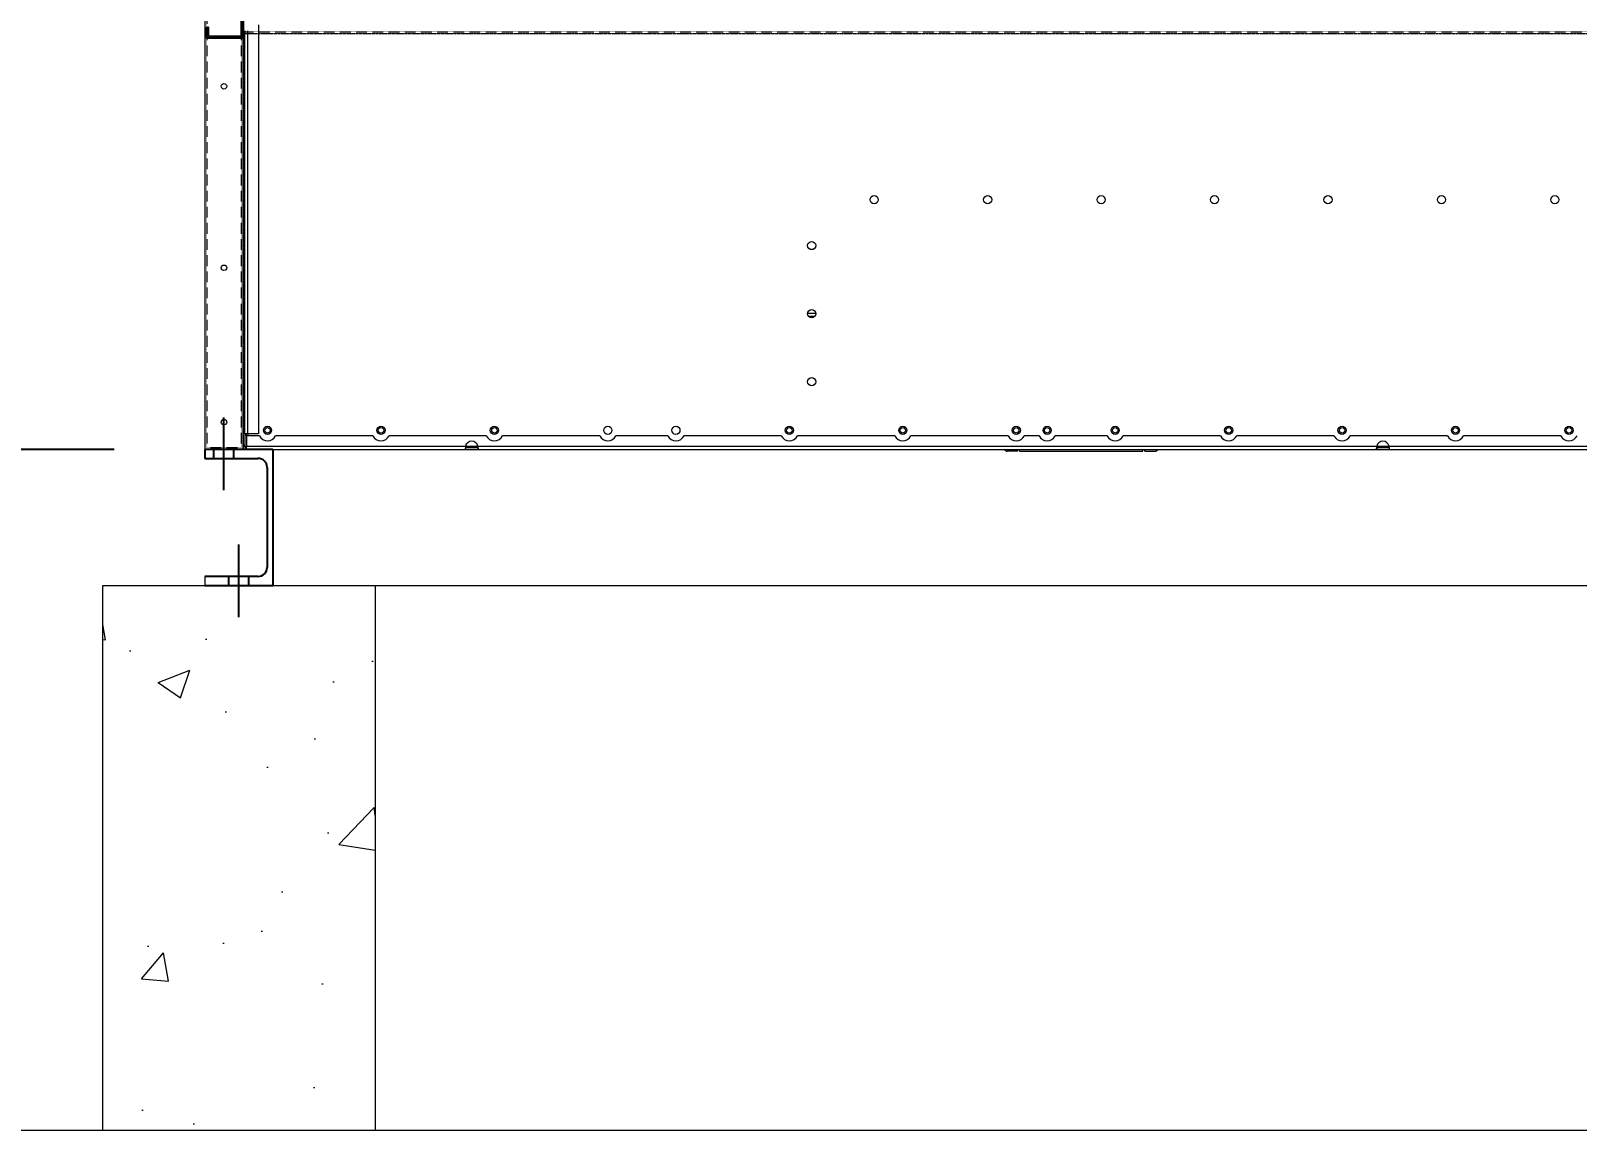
# Model space of a CAD drawing. Header units: millimetres. Extents: x -17070 to 42347, y -291348 to 30072.
# Drawn here: x 15784 to 17488, y 16109 to 17320 of the extents above; entities that cross this region are included whole.
import ezdxf

# ---------------------------------------------------------------- set-up
doc = ezdxf.new("R2010")
doc.units = ezdxf.units.MM
for name, pattern in [('CENTER', [2, 1.25, -0.25, 0.25, -0.25]), ('CENTERX2', [4, 2.5, -0.5, 0.5, -0.5]), ('HIDDEN', [0.375, 0.25, -0.125]), ('HIDDENX2', [0.75, 0.5, -0.25])]:
    doc.linetypes.add(name, pattern=pattern)
for name, color, linetype in [('center', 1, 'CENTER'), ('HIDD', 2, 'HIDDENX2'), ('냉각탑_기초', 23, 'Continuous')]:
    doc.layers.add(name, color=color, linetype=linetype)
doc.styles.get("Standard").update_dxf_attribs({"font": 'arial.ttf'})
doc.dimstyles.new('1.40', dxfattribs={"dimscale": 20, "dimtxt": 1.5, "dimasz": 1, "dimexe": 0.5, "dimexo": 0.5, "dimgap": 0.5, "dimtad": 1, "dimdec": 0, "dimzin": 0, "dimdsep": 46, "dimtxsty": 'Standard', "dimcen": 0, "dimclrd": 2, "dimclre": 2, "dimclrt": 3, "dimadec": 0, "dimazin": 0, "dimtfac": 1, "dimtdec": 0, "dimtmove": 0, "dimatfit": 0, "dimfxl": 1, "dimtolj": 1, "dimtzin": 0, "dimlwd": -1, "dimlwe": -1, "dimarcsym": 0})

# ---------------------------------------------------------------- blocks, each defined once
blk = doc.blocks.new('*D891')
at = {"color": 2, "transparency": 16777216}
for p, q in [((15875.8, 20459.4), (14935.1, 20459.4)), ((14945.1, 20339.4), (14945.1, 16979.4)), ((15875.8, 16859.4), (14935.1, 16859.4))]:
    blk.add_line(p, q, dxfattribs=at)
for points in [[(14925.1, 20339.4), (14965.1, 20339.4), (14945.1, 20459.4)], [(14925.1, 16979.4), (14965.1, 16979.4), (14945.1, 16859.4)]]:
    blk.add_solid(points, dxfattribs=at)
at = {"layer": 'Defpoints', "color": 0, "transparency": 16777216}
for p in [(15975.8, 20459.4), (14945.1, 16859.4), (15975.8, 16859.4)]:
    blk.add_point(p, dxfattribs=at)
at = {"color": 3, "lineweight": 5, "transparency": 16777216, "insert": (14813.6, 18659.4), "char_height": 140, "attachment_point": 5, "rotation": 90}
blk.add_mtext('\\A1;3600', dxfattribs=at)
blk = doc.blocks.new('435')
for p, q in [((-131382, 21088.8), (-131342, 21088.8)), ((-131382, 21088.8), (-131382, 21078.8)), ((-131380, 21078.8), (-131382, 21078.8)), ((-131380, 21086.8), (-131344, 21086.8)), ((-131380, 21086.8), (-131380, 21078.8)), ((-131344, 21086.8), (-131344, 21040.8)), ((-131342, 21088.8), (-131342, 21038.8)), ((-131342, 21088.8), (-131342, 21038.8)), ((-131382, 21038.8), (-131382, 21050.8)), ((-131382, 21050.8), (-131380, 21050.8)), ((-131380, 21040.8), (-131380, 21050.8)), ((-131344, 21040.8), (-131380, 21040.8)), ((-131342, 21038.8), (-131382, 21038.8))]:
    blk.add_line(p, q)
blk = doc.blocks.new('3')
at = {"lineweight": 20}
for p, q in [((16017.8, 16859.4), (16017.8, 20026.4)), ((16048.8, 16859.4), (15975.8, 16859.4))]:
    blk.add_line(p, q, dxfattribs=at)
at = {"color": 7, "lineweight": 20, "ltscale": 0.44375}
blk.add_line((15975.8, 18325.6), (15975.8, 17260.6), dxfattribs=at)
at = {"color": 7, "lineweight": 20, "ltscale": 0.201042}
blk.add_line((15975.8, 17343.6), (15975.8, 16861.1), dxfattribs=at)
at = {"color": 7, "lineweight": 20, "ltscale": 0.2055}
blk.add_line((16017.8, 16862.8), (16017.8, 17356), dxfattribs=at)
at = {"color": 7, "lineweight": 20, "ltscale": 0.194167}
for p, q in [((16034.8, 17327.2), (16034.8, 16876.4)), ((16019.8, 16876.4), (16019.8, 17320.4)), ((16023.2, 16876.4), (16023.2, 17320.4))]:
    blk.add_line(p, q, dxfattribs=at)
at = {"color": 7, "lineweight": 20, "ltscale": 0.053167}
blk.add_line((16017.8, 17074.2), (16017.8, 17201.8), dxfattribs=at)
at = {"color": 7, "lineweight": 20, "ltscale": 0.000833118}
blk.add_line((16017.8, 17201.8), (16019.8, 17201.8), dxfattribs=at)
at = {"color": 7, "lineweight": 20, "ltscale": 0.000833254}
blk.add_line((16019.8, 17074.2), (16017.8, 17074.2), dxfattribs=at)
at = {"color": 7, "lineweight": 20, "ltscale": 0.000547189}
blk.add_line((16019.1, 17013.1), (16017.8, 17013.1), dxfattribs=at)
at = {"color": 7, "lineweight": 20, "ltscale": 0.000834193}
blk.add_line((16017.8, 17009.4), (16019.8, 17009.4), dxfattribs=at)
at = {"color": 7, "lineweight": 20, "ltscale": 0.000833333}
for p, q in [((16019.8, 17006.2), (16017.8, 17006.2)), ((16019.8, 17004.4), (16017.8, 17004.4)), ((16023.2, 16876.4), (16023.2, 16874.4)), ((16263.1, 16861.4), (16263.1, 16859.4)), ((16276.6, 16861.4), (16276.6, 16859.4)), ((16871.3, 16857.4), (16871.3, 16859.4)), ((17011.3, 16857.4), (17011.3, 16859.4)), ((17267.1, 16861.4), (17267.1, 16859.4)), ((17280.6, 16861.4), (17280.6, 16859.4))]:
    blk.add_line(p, q, dxfattribs=at)
at = {"color": 7, "lineweight": 20, "ltscale": 0.000832799}
blk.add_line((16017.8, 17004.4), (16019.8, 17004.4), dxfattribs=at)
at = {"color": 7, "lineweight": 20, "ltscale": 0.000414935}
blk.add_line((16018.8, 17012.4), (16018.1, 17013.1), dxfattribs=at)
at = {"color": 7, "lineweight": 20, "ltscale": 0.003726}
blk.add_line((16639.8, 17009.4), (16648.8, 17009.4), dxfattribs=at)
at = {"color": 7, "lineweight": 20, "ltscale": 0.002875}
blk.add_line((16640.9, 17006), (16647.8, 17006), dxfattribs=at)
at = {"color": 1, "linetype": 'CENTERX2', "ltscale": 50}
for p, q in [((15996.8, 16814.4), (15996.8, 16894.4)), ((16013.3, 16674.4), (16013.3, 16754.4))]:
    blk.add_line(p, q, dxfattribs=at)
at = {"color": 7, "lineweight": 20, "ltscale": 0.001417}
for p, q in [((16023.2, 16876.4), (16019.8, 16876.4)), ((16021.5, 16859.4), (16021.5, 16862.8))]:
    blk.add_line(p, q, dxfattribs=at)
at = {"color": 7, "lineweight": 20, "ltscale": 0.005875}
blk.add_line((16019.8, 16876.4), (16019.8, 16862.3), dxfattribs=at)
at = {"color": 7, "lineweight": 20, "ltscale": 0.000128159}
blk.add_line((16020.1, 16876.4), (16019.8, 16876.4), dxfattribs=at)
at = {"color": 7, "lineweight": 20, "ltscale": 0.004833}
for p, q in [((16021.5, 16874.4), (16021.5, 16862.8)), ((16034.8, 16876.4), (16023.2, 16876.4)), ((16871.3, 16857.4), (16859.7, 16857.4)), ((17011.3, 16857.4), (17022.9, 16857.4))]:
    blk.add_line(p, q, dxfattribs=at)
at = {"color": 7, "lineweight": 20, "ltscale": 0.005987}
blk.add_line((16035.9, 16874.4), (16021.5, 16874.4), dxfattribs=at)
at = {"color": 7, "lineweight": 20, "ltscale": 0.000833334}
blk.add_line((16021.8, 16874.4), (16021.8, 16876.4), dxfattribs=at)
at = {"color": 7, "lineweight": 20, "ltscale": 0.044641}
for p, q in [((16160.9, 16874.4), (16053.7, 16874.4)), ((16285.9, 16874.4), (16178.7, 16874.4)), ((16410.9, 16874.4), (16303.7, 16874.4)), ((16610.9, 16874.4), (16503.7, 16874.4)), ((16735.9, 16874.4), (16628.7, 16874.4)), ((16860.9, 16874.4), (16753.7, 16874.4)), ((17094.9, 16874.4), (16987.7, 16874.4)), ((17219.9, 16874.4), (17112.7, 16874.4)), ((17344.9, 16874.4), (17237.7, 16874.4)), ((17469.9, 16874.4), (17362.7, 16874.4))]:
    blk.add_line(p, q, dxfattribs=at)
at = {"color": 7, "lineweight": 20, "ltscale": 0.023808}
for p, q in [((16485.9, 16874.4), (16428.7, 16874.4)), ((16969.9, 16874.4), (16912.7, 16874.4))]:
    blk.add_line(p, q, dxfattribs=at)
at = {"color": 7, "lineweight": 20, "ltscale": 0.006725}
blk.add_line((16894.9, 16874.4), (16878.7, 16874.4), dxfattribs=at)
at = {"color": 7, "lineweight": 25, "ltscale": 0.008333}
blk.add_line((15975.8, 16859.4), (15975.8, 16849.4), dxfattribs=at)
at = {"color": 7, "lineweight": 25, "ltscale": 0.125}
for p, q in [((16050.8, 16859.4), (15975.8, 16859.4)), ((15975.8, 16709.4), (16050.8, 16709.4))]:
    blk.add_line(p, q, dxfattribs=at)
at = {"color": 7, "lineweight": 25, "ltscale": 0.05125}
for p, q in [((15975.8, 16849.4), (16034.3, 16849.4)), ((16034.3, 16719.4), (15975.8, 16719.4))]:
    blk.add_line(p, q, dxfattribs=at)
at = {"color": 7, "lineweight": 20, "ltscale": 0.280701}
blk.add_line((15977.2, 16859.4), (16012.4, 16859.4), dxfattribs=at)
at = {"color": 7, "lineweight": 20, "ltscale": 0.01525}
blk.add_line((16014.4, 16859.4), (15977.8, 16859.4), dxfattribs=at)
for p, q in [((15985.8, 16849.4), (15985.8, 16859.4)), ((16007.8, 16849.4), (16007.8, 16859.4)), ((16002.3, 16709.4), (16002.3, 16719.4)), ((16024.3, 16709.4), (16024.3, 16719.4))]:
    blk.add_line(p, q)
at = {"color": 7, "lineweight": 20, "ltscale": 0.002932}
blk.add_line((16014.5, 16859.4), (16021.5, 16859.4), dxfattribs=at)
at = {"color": 7, "lineweight": 20, "ltscale": 0.000834328}
blk.add_line((16017.8, 16864.4), (16019.8, 16864.4), dxfattribs=at)
at = {"color": 7, "lineweight": 20, "ltscale": 0.000837638}
blk.add_line((16019.8, 16862.6), (16017.8, 16862.6), dxfattribs=at)
at = {"color": 7, "lineweight": 20, "ltscale": 0.000708333}
for p, q in [((16021.5, 16862.3), (16019.8, 16862.3)), ((16021.5, 16861.4), (16019.8, 16861.4))]:
    blk.add_line(p, q, dxfattribs=at)
at = {"color": 7, "lineweight": 20, "ltscale": 0.000375}
blk.add_line((16019.8, 16862.3), (16019.8, 16861.4), dxfattribs=at)
at = {"color": 7, "lineweight": 20, "ltscale": 0.100609}
blk.add_line((16021.5, 16862.8), (16263, 16862.8), dxfattribs=at)
at = {"color": 7, "lineweight": 20, "ltscale": 0.100651}
blk.add_line((16021.5, 16859.4), (16263.1, 16859.4), dxfattribs=at)
at = {"color": 7, "lineweight": 20, "ltscale": 0.004083}
blk.add_line((16043.6, 16859.4), (16053.4, 16859.4), dxfattribs=at)
at = {"ltscale": 25}
blk.add_line((16050.8, 16859.4), (16050.8, 16709.4), dxfattribs=at)
at = {"color": 7, "lineweight": 20}
blk.add_line((16053.4, 16859.4), (19498.2, 16859.4), dxfattribs=at)
at = {"color": 7, "lineweight": 20, "ltscale": 0.005698}
for p, q in [((16263, 16862.8), (16276.7, 16862.8)), ((17267, 16862.8), (17280.7, 16862.8))]:
    blk.add_line(p, q, dxfattribs=at)
at = {"color": 7, "lineweight": 20, "ltscale": 0.005614}
for p, q in [((16263.1, 16861.4), (16276.6, 16861.4)), ((16263.1, 16859.4), (16276.6, 16859.4)), ((17267.1, 16861.4), (17280.6, 16861.4)), ((17267.1, 16859.4), (17280.6, 16859.4))]:
    blk.add_line(p, q, dxfattribs=at)
at = {"color": 7, "lineweight": 20, "ltscale": 0.412719}
blk.add_line((16276.6, 16859.4), (17267.1, 16859.4), dxfattribs=at)
at = {"color": 7, "lineweight": 20, "ltscale": 0.412635}
blk.add_line((16276.7, 16862.8), (17267, 16862.8), dxfattribs=at)
at = {"color": 7, "lineweight": 20, "ltscale": 0.000833651}
for p, q in [((16873.3, 16857.4), (16873.3, 16859.4)), ((17009.3, 16857.4), (17009.3, 16859.4))]:
    blk.add_line(p, q, dxfattribs=at)
at = {"color": 7, "lineweight": 20, "ltscale": 0.056667}
blk.add_line((16873.3, 16857.4), (17009.3, 16857.4), dxfattribs=at)
at = {"color": 7, "lineweight": 20, "ltscale": 0.17433}
blk.add_line((17280.6, 16859.4), (17698.9, 16859.4), dxfattribs=at)
at = {"color": 7, "lineweight": 20, "ltscale": 0.171731}
blk.add_line((17280.7, 16862.8), (17692.8, 16862.8), dxfattribs=at)
at = {"color": 7, "lineweight": 25, "ltscale": 0.091667}
blk.add_line((16044.3, 16839.4), (16044.3, 16729.4), dxfattribs=at)
at = {"color": 7, "lineweight": 15, "ltscale": 0.0625}
blk.add_line((15975.8, 16719.4), (15975.8, 16709.4), dxfattribs=at)
at = {"lineweight": 5}
blk.add_line((16050.8, 16709.4), (19500.8, 16709.4), dxfattribs=at)
at = {"color": 7, "lineweight": 20}
for centre, radius in [((15996.8, 17259.4), 3), ((16713.3, 17134.4), 4.5), ((16838.3, 17134.4), 4.5), ((16963.3, 17134.4), 4.5), ((17088.3, 17134.4), 4.5), ((17213.3, 17134.4), 4.5), ((17338.3, 17134.4), 4.5), ((17463.3, 17134.4), 4.5), ((16644.3, 17083.9), 4.5), ((15996.8, 17059.4), 3), ((16644.3, 17008.9), 4.5), ((16644.3, 16933.9), 4.5), ((15996.8, 16889.4), 3), ((16044.8, 16880.4), 4.5), ((16044.8, 16880.4), 3), ((16169.8, 16880.4), 4.5), ((16169.8, 16880.4), 3), ((16294.8, 16880.4), 4.5), ((16294.8, 16880.4), 3), ((16419.8, 16880.4), 4.5), ((16494.8, 16880.4), 4.5), ((16619.8, 16880.4), 4.5), ((16619.8, 16880.4), 3), ((16744.8, 16880.4), 4.5), ((16744.8, 16880.4), 3), ((16869.8, 16880.4), 4.5), ((16869.8, 16880.4), 3), ((16903.8, 16880.4), 4.5), ((16903.8, 16880.4), 3), ((16978.8, 16880.4), 4.5), ((16978.8, 16880.4), 3), ((17103.8, 16880.4), 4.5), ((17103.8, 16880.4), 3), ((17228.8, 16880.4), 4.5), ((17228.8, 16880.4), 3), ((17353.8, 16880.4), 4.5), ((17353.8, 16880.4), 3), ((17478.8, 16880.4), 4.5), ((17478.8, 16880.4), 3)]:
    blk.add_circle(centre, radius, dxfattribs=at)
for centre, radius, start, end in [((16016.4, 17014.8), 3.4, 294.3157, 359.0524), ((16044.8, 16878.9), 10, 206.7437, 333.2563), ((16169.8, 16878.9), 10, 206.7437, 333.2563), ((16269.8, 16861.3), 7, 12.3734, 167.6266), ((16294.8, 16878.9), 10, 206.7437, 333.2563), ((16419.8, 16878.9), 10, 206.7437, 333.2563), ((16494.8, 16878.9), 10, 206.7437, 333.2563), ((16619.8, 16878.9), 10, 206.7437, 333.2563), ((16744.8, 16878.9), 10, 206.7437, 333.2563), ((16869.8, 16878.9), 10, 206.7437, 333.2563), ((16903.8, 16878.9), 10, 206.7437, 333.2563), ((16978.8, 16878.9), 10, 206.7437, 333.2563), ((17103.8, 16878.9), 10, 206.7437, 333.2563), ((17228.8, 16878.9), 10, 206.7437, 333.2563), ((17273.8, 16861.3), 7, 12.3734, 167.6266), ((17353.8, 16878.9), 10, 206.7437, 333.2563), ((17478.8, 16878.9), 10, 206.7437, 333.2563), ((16023.2, 16862.8), 3.4, 204.3161, 239.9997), ((16279.4, 16860.5), 16.6, 171.9124, 179.4428), ((16260.2, 16860.5), 16.6, 0.5572, 8.0877), ((16859.7, 16860.8), 3.4, 204.3017, 270), ((16859.7, 16860.8), 1.4, 268.112, 270), ((17022.9, 16860.8), 3.4, 270, 335.6983), ((17022.9, 16860.8), 1.4, 270, 271.888), ((17283.4, 16860.5), 16.6, 171.9124, 179.4428), ((17264.2, 16860.5), 16.6, 0.5572, 8.0877)]:
    blk.add_arc(centre, radius, start, end, dxfattribs=at)
at = {"color": 7, "lineweight": 25}
for centre, start, end in [((16034.3, 16839.4), 0, 90), ((16034.3, 16729.4), 270, 0)]:
    blk.add_arc(centre, 10, start, end, dxfattribs=at)
at = {"color": 7, "lineweight": 20}
for points, knots in [([(16017.8, 17201.8), (16017.8, 17201.7), (16017.9, 17201.6), (16017.9, 17201.5), (16018.2, 17201.3), (16018.7, 17201), (16019, 17200.9), (16019.4, 17200.7), (16019.8, 17200.6)], [0, 0, 0, 0, 0, 0, 2.033975, 2.033975, 2.033975, 5.485293, 5.485293, 5.485293, 5.485293, 5.485293, 5.485293]), ([(16263.1, 16859.4), (16263, 16859.4), (16263, 16859.4), (16262.9, 16859.6), (16262.9, 16859.8), (16262.8, 16860.2), (16262.8, 16860.3), (16262.8, 16860.5), (16262.8, 16860.6)], [0, 0, 0, 0, 0, 0, 3.009, 3.009, 3.009, 4.870321, 4.870321, 4.870321, 4.870321, 4.870321, 4.870321]), ([(16276.8, 16860.6), (16276.8, 16860.3), (16276.8, 16860), (16276.8, 16859.7), (16276.7, 16859.5), (16276.6, 16859.4), (16276.6, 16859.4), (16276.6, 16859.4), (16276.6, 16859.4)], [0, 0, 0, 0, 0, 0, 3.956241, 3.956241, 3.956241, 4.866694, 4.866694, 4.866694, 4.866694, 4.866694, 4.866694]), ([(17267.1, 16859.4), (17267, 16859.4), (17267, 16859.4), (17266.9, 16859.6), (17266.9, 16859.8), (17266.8, 16860.2), (17266.8, 16860.3), (17266.8, 16860.5), (17266.8, 16860.6)], [0, 0, 0, 0, 0, 0, 3.009, 3.009, 3.009, 4.870321, 4.870321, 4.870321, 4.870321, 4.870321, 4.870321]), ([(17280.8, 16860.6), (17280.8, 16860.3), (17280.8, 16860), (17280.8, 16859.7), (17280.7, 16859.5), (17280.6, 16859.4), (17280.6, 16859.4), (17280.6, 16859.4), (17280.6, 16859.4)], [0, 0, 0, 0, 0, 0, 3.956241, 3.956241, 3.956241, 4.866694, 4.866694, 4.866694, 4.866694, 4.866694, 4.866694])]:
    blk.add_open_spline(points, degree=5, knots=knots, dxfattribs=at)
for points in [[(16019.1, 17013.1), (16019.4, 17013.4), (16019.6, 17013.8), (16019.7, 17014.1), (16019.8, 17014.4), (16019.8, 17014.8)], [(16263.1, 16861.4), (16263, 16861.4), (16263, 16861.4), (16262.9, 16861.5), (16262.9, 16861.5), (16262.9, 16861.6)], [(16276.8, 16861.6), (16276.8, 16861.5), (16276.7, 16861.5), (16276.7, 16861.4), (16276.6, 16861.4), (16276.6, 16861.4)], [(17267.1, 16861.4), (17267, 16861.4), (17267, 16861.4), (17266.9, 16861.5), (17266.9, 16861.5), (17266.9, 16861.6)], [(17280.8, 16861.6), (17280.8, 16861.5), (17280.7, 16861.5), (17280.7, 16861.4), (17280.6, 16861.4), (17280.6, 16861.4)]]:
    blk.add_open_spline(points, degree=5, dxfattribs=at)
at = {"layer": 'center', "lineweight": 20}
for p, q in [((15975.8, 20459.4), (15975.8, 16859.4)), ((16017.8, 20459.4), (16017.8, 16859.4)), ((16017.8, 17317.4), (19533.8, 17317.4)), ((15975.8, 16859.4), (16017.8, 16859.4))]:
    blk.add_line(p, q, dxfattribs=at)
at = {"layer": 'HIDD', "linetype": 'HIDDEN', "lineweight": 20}
for p, q in [((15977.8, 20457.4), (15977.8, 16861.4)), ((16015.8, 20457.4), (16015.8, 16861.4)), ((16019.8, 17320.4), (16019.8, 17319.4)), ((16019.8, 17319.4), (19533.8, 17319.4)), ((15977.8, 16861.4), (16015.8, 16861.4))]:
    blk.add_line(p, q, dxfattribs=at)
at = {"lineweight": 20}
blk.add_blockref('435', (147359.8, -3726.4), dxfattribs=at)

msp = doc.modelspace()

# ---------------------------------------------------------------- hatches: boundary and pattern name
at = {"layer": '냉각탑_기초', "lineweight": 20, "ltscale": 30}
h = msp.add_hatch(dxfattribs=at)
h.set_pattern_fill('AR-CONC', color=256, scale=50, style=0)
h.set_pattern_definition([(50, (1234.8, 168.08), (358.63, -31.376), [37.5, -412.5]), (355, (1234.8, 168.08), (-69.3757, 376.096), [30, -330]), (100.4514, (1264.68, 165.46), (289.2547, 344.72), [31.87, -350.571]), (46.1842, (1234.8, 268.08), (533.6205, -82.7595), [56.25, -618.75]), (96.6356, (1279.26, 261.2), (467.331, 487.059), [47.805, -525.856]), (351.1842, (1234.8, 268.1), (467.331, 487.059), [45, -495]), (21, (1284.8, 243.08), (298.4535, -201.3094), [37.5, -412.5]), (326, (1284.8, 243.08), (121.6577, 362.575), [30, -330]), (71.4514, (1309.66, 226.3), (420.1113, 161.265), [31.87, -350.571]), (37.5, (1234.79, 168.08), (6.0799, 166.4469), [0, -326, 0, -335, 0, -331.25]), (7.5, (1234.79, 168.08), (131.5348, 197.2059), [0, -191, 0, -318.5, 0, -126.25]), (327.5, (1123.29, 168.08), (266.9112, -11.2774), [0, -125, 0, -390, 0, -517.5]), (317.5, (1073.3, 168.08), (291.593, 50.0525), [0, -162.5, 0, -259, 0, -367.5])])
h.paths.add_polyline_path([(16163.3, 16709.4), (15863.3, 16709.4), (15863.3, 16109.4), (16163.3, 16109.4)])

# ---------------------------------------------------------------- linework, layer by layer
msp.add_line((15451.2, 16109.4), (20209.3, 16109.4), dxfattribs=at)
msp.add_lwpolyline([(15863.3, 16109.4), (15863.3, 16709.4), (16163.3, 16709.4), (16163.3, 16109.4)], dxfattribs=at)

# ---------------------------------------------------------------- block references
msp.add_blockref('3', (0, 0))

# ---------------------------------------------------------------- dimensions: what is measured, and where the dimension line sits
at = {"lineweight": 5}
dim = msp.add_linear_dim(base=(14945.1, 16859.4), p1=(15975.8, 20459.4), p2=(15975.8, 16859.4), angle=90, dimstyle='1.40', override={"dimtxt": 7, "dimasz": 6, "dimexo": 5, "dimgap": 3}, dxfattribs=at)
dim.commit()
dim.dimension.update_dxf_attribs({"geometry": '*D891', "text_midpoint": (14813.6, 18659.4)})

doc.saveas('drawing.dxf')
